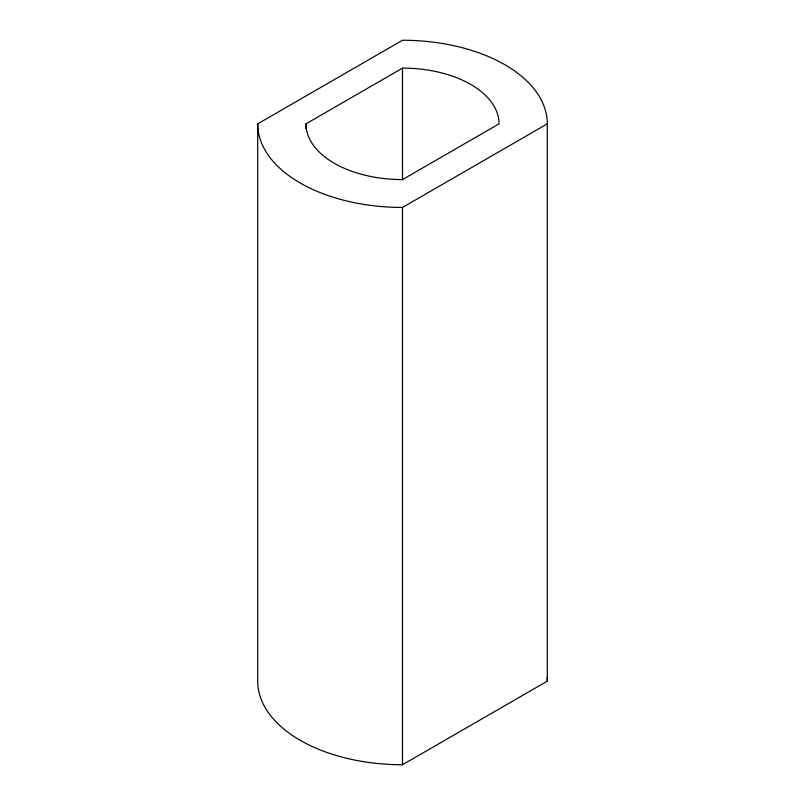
<?xml version="1.0" encoding="UTF-8"?>
<svg xmlns="http://www.w3.org/2000/svg" width="805" height="805" viewBox="0 0 805 805"><rect width="100%" height="100%" fill="white"/><g stroke="black" fill="none" stroke-linecap="round" stroke-linejoin="round"><path stroke-width="1.21" d="M257.711 123.849L402.5 40.25A144.789 83.599 0 0 1 547.289 123.849L547.289 681.151L402.5 764.75A144.789 83.599 0 0 1 257.711 681.151L257.711 123.849A144.789 83.599 0 0 0 402.5 207.438L547.289 123.849M305.97 123.849L402.5 68.113A96.53 55.726 0 0 1 499.03 123.849L402.5 179.575A96.53 55.726 0 0 1 305.97 123.849L305.97 128.87M402.5 68.113L402.5 179.827M402.5 207.438L402.5 764.75M547.148 677.397A144.789 83.599 0 0 1 547.289 681.151"/></g></svg>
